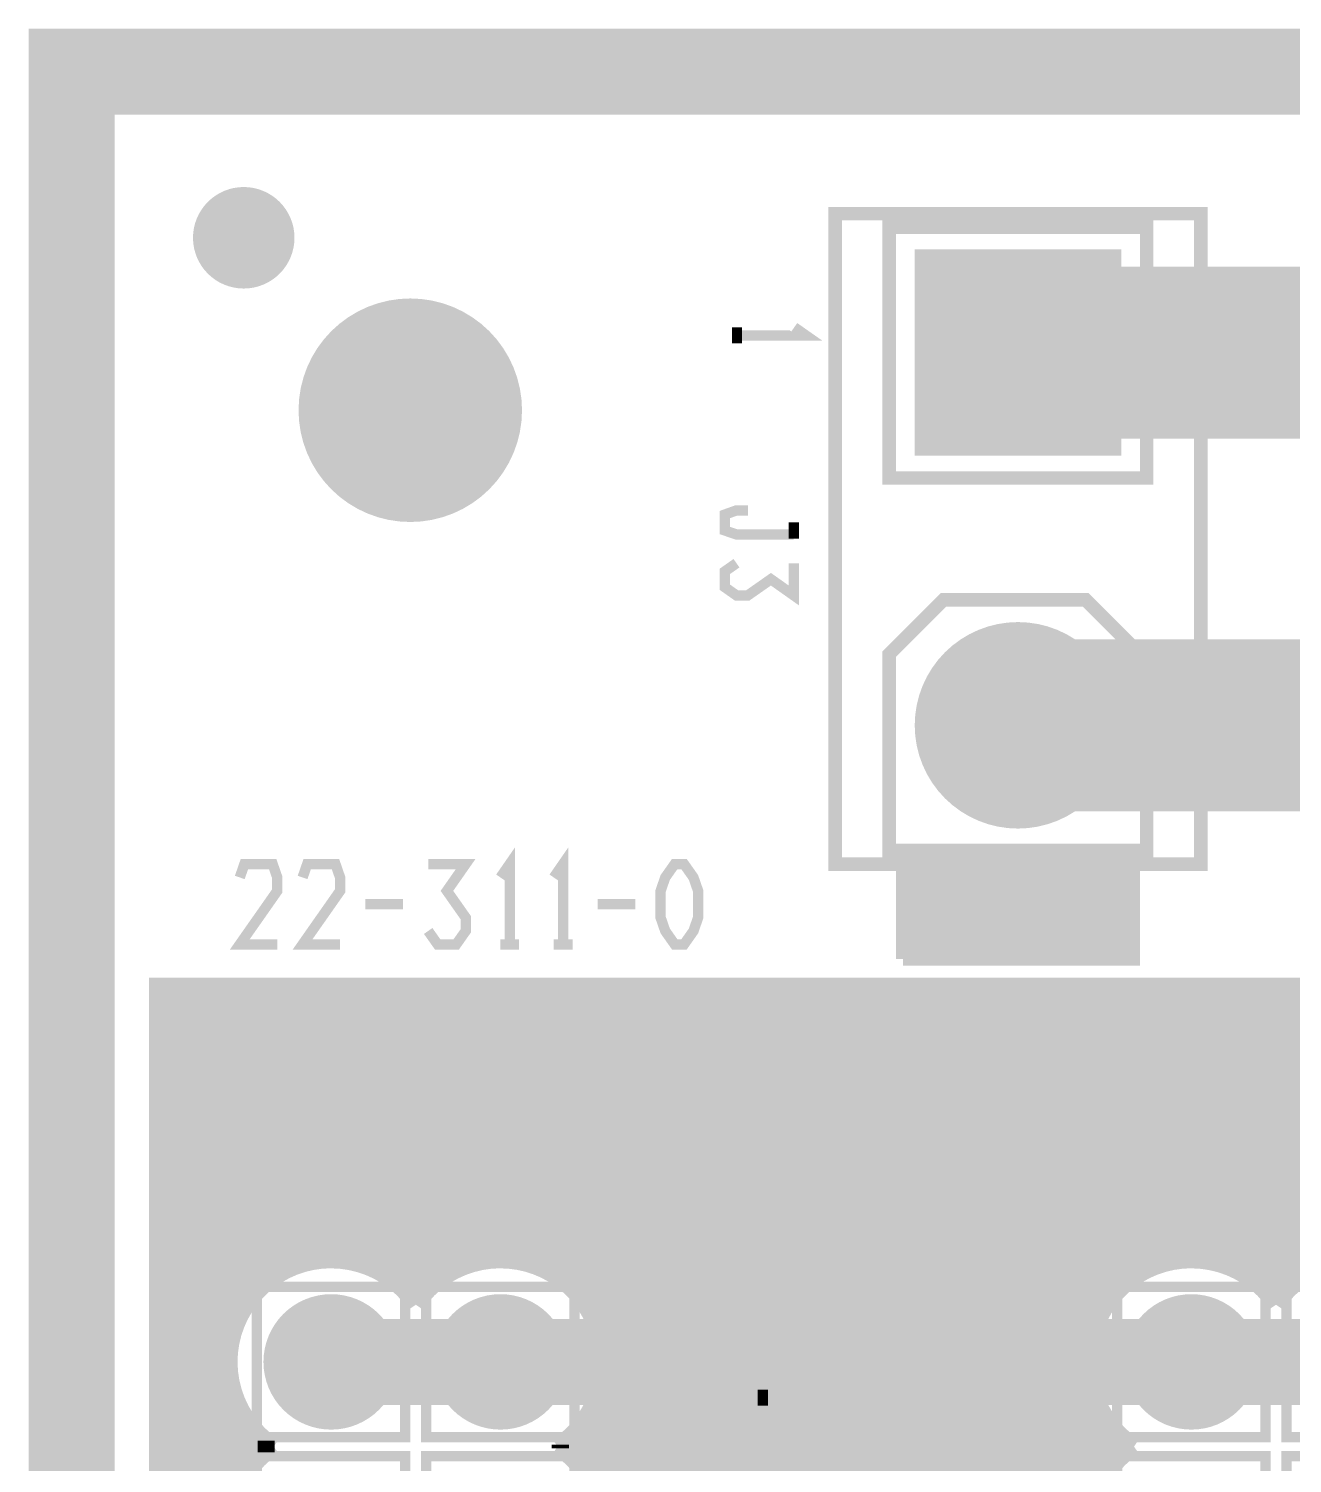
# Model space of a CAD drawing. Extents: x -0.6 to 94.6, y -47.6 to 45.6.
# Drawn here: x -0.64 to 18.02, y 24.46 to 45.63 of the extents above; entities that cross this region are included whole.
import ezdxf

# ---------------------------------------------------------------- set-up
doc = ezdxf.new("R2010")
doc.units = 0
doc.header["$MEASUREMENT"] = 0
doc.layers.get('0').update_dxf_attribs({"linetype": 'CONTINUOUS'})
for name, color, linetype in [('22-311-0_BOT', 7, 'CONTINUOUS'), ('22-311-0_DRD', 7, 'CONTINUOUS'), ('22-311-0_DRL', 2, 'CONTINUOUS'), ('22-311-0_SMB', 4, 'CONTINUOUS'), ('22-311-0_SMT', 3, 'CONTINUOUS'), ('22-311-0_SST', 14, 'CONTINUOUS'), ('22-311-0_TOP', 9, 'CONTINUOUS'), ('THRUHOLE_NPT', 11, 'CONTINUOUS'), ('THRUHOLE_TAP', 13, 'CONTINUOUS')]:
    doc.layers.add(name, color=color, linetype=linetype)

# ---------------------------------------------------------------- blocks, each defined once
blk = doc.blocks.new('ROUND_1')
at = {"const_width": 1.64973}
blk.add_lwpolyline([(-0.824864, 0, 1), (0.824864, 0, 1)], format="xyb", close=True, dxfattribs=at)
blk = doc.blocks.new('ROUND_5')
at = {"const_width": 0.99949}
blk.add_lwpolyline([(-0.499744, 0, 1), (0.499744, 0, 1)], format="xyb", close=True, dxfattribs=at)
blk = doc.blocks.new('ROUND_8')
at = {"const_width": 1.524}
blk.add_lwpolyline([(-0.762, 0, 1), (0.762, 0, 1)], format="xyb", close=True, dxfattribs=at)
blk = doc.blocks.new('SQUARE_9')
blk.add_solid([(1.524, 1.524), (1.524, -1.524), (-1.524, 1.524), (-1.524, -1.524)])
blk = doc.blocks.new('ROUND_27')
at = {"const_width": 0.59944}
blk.add_lwpolyline([(-0.29972, 0, 1), (0.29972, 0, 1)], format="xyb", close=True, dxfattribs=at)
blk = doc.blocks.new('ROUND_28')
at = {"const_width": 0.69977}
blk.add_lwpolyline([(-0.349884, 0, 1), (0.349884, 0, 1)], format="xyb", close=True, dxfattribs=at)
blk = doc.blocks.new('ROUND_3')
at = {"const_width": 0.7493}
blk.add_lwpolyline([(-0.37465, 0, 1), (0.37465, 0, 1)], format="xyb", close=True, dxfattribs=at)
blk = doc.blocks.new('ROUND_2')
at = {"const_width": 0.50038}
blk.add_lwpolyline([(-0.25019, 0, 1), (0.25019, 0, 1)], format="xyb", close=True, dxfattribs=at)

msp = doc.modelspace()

# ---------------------------------------------------------------- linework, layer by layer
at = {"layer": '22-311-0_BOT'}
for points, const_width in [([(13.97, 40.85082), (25.4, 40.85082)], 2.54), ([(13.97, 35.34918), (25.4, 35.34918)], 2.54), ([(38.354, 31.496), (1.27, 31.496), (1.27, 9.906)], 0.254), ([(1.4986, 31.496), (1.4986, 9.906)], 0.254), ([(1.7272, 31.496), (1.7272, 9.906)], 0.254), ([(1.9558, 31.496), (1.9558, 9.906)], 0.254), ([(2.1844, 31.496), (2.1844, 9.906)], 0.254), ([(2.413, 31.496), (2.413, 26.47188)], 0.254), ([(2.6416, 31.496), (2.6416, 26.88336)], 0.254), ([(2.8702, 31.496), (2.8702, 27.11704)], 0.254), ([(3.0988, 31.496), (3.0988, 27.27198)], 0.254), ([(3.3274, 31.496), (3.3274, 27.37612)], 0.254), ([(3.556, 31.496), (3.556, 27.43708)], 0.254), ([(3.7846, 31.496), (3.7846, 27.46248)], 0.254), ([(4.0132, 31.496), (4.0132, 27.44978)], 0.254), ([(4.2418, 31.496), (4.2418, 27.40406)], 0.254), ([(4.4704, 31.496), (4.4704, 27.32024)], 0.254), ([(4.699, 31.496), (4.699, 27.18562)], 0.254), ([(4.9276, 31.496), (4.9276, 26.9875)], 0.254), ([(5.1562, 31.496), (5.1562, 26.90114)], 0.254), ([(5.3848, 31.496), (5.3848, 27.12974)], 0.254), ([(5.6134, 31.496), (5.6134, 27.28214)], 0.254), ([(5.842, 31.496), (5.842, 27.3812)], 0.254), ([(6.0706, 31.496), (6.0706, 27.43962)], 0.254), ([(6.2992, 31.496), (6.2992, 27.46248)], 0.254), ([(6.5278, 31.496), (6.5278, 27.44978)], 0.254), ([(6.7564, 31.496), (6.7564, 27.40152)], 0.254), ([(6.985, 31.496), (6.985, 27.31262)], 0.254), ([(7.2136, 31.496), (7.2136, 27.17546)], 0.254), ([(7.4422, 31.496), (7.4422, 26.97226)], 0.254), ([(7.6708, 31.496), (7.6708, 26.6446)], 0.254), ([(7.8994, 31.496), (7.8994, 18.3388)], 0.254), ([(8.128, 31.496), (8.128, 18.26768)], 0.254), ([(8.3566, 31.496), (8.3566, 18.1356)], 0.254), ([(8.5852, 31.496), (8.5852, 17.91208)], 0.254), ([(8.8138, 31.496), (8.8138, 17.38122)], 0.254), ([(9.0424, 31.496), (9.0424, 14.6304)], 0.254), ([(9.271, 31.496), (9.271, 14.6304)], 0.254), ([(9.4996, 31.496), (9.4996, 14.6304)], 0.254), ([(9.7282, 31.496), (9.7282, 14.6304)], 0.254), ([(9.9568, 31.496), (9.9568, 14.6304)], 0.254), ([(10.1854, 31.496), (10.1854, 14.6304)], 0.254), ([(10.414, 31.496), (10.414, 14.6304)], 0.254), ([(10.6426, 31.496), (10.6426, 14.6304)], 0.254), ([(10.8712, 31.496), (10.8712, 14.6304)], 0.254), ([(11.0998, 31.496), (11.0998, 14.6304)], 0.254), ([(11.3284, 31.496), (11.3284, 14.6304)], 0.254), ([(11.557, 31.496), (11.557, 14.6304)], 0.254), ([(11.7856, 31.496), (11.7856, 14.6304)], 0.254), ([(12.0142, 31.496), (12.0142, 14.6304)], 0.254), ([(12.2428, 31.496), (12.2428, 14.6304)], 0.254), ([(12.4714, 31.496), (12.4714, 14.6304)], 0.254), ([(12.7, 31.496), (12.7, 14.6304)], 0.254), ([(12.9286, 31.496), (12.9286, 14.6304)], 0.254), ([(13.1572, 31.496), (13.1572, 14.6304)], 0.254), ([(13.3858, 31.496), (13.3858, 14.6304)], 0.254), ([(13.6144, 31.496), (13.6144, 14.6304)], 0.254), ([(13.843, 31.496), (13.843, 14.6304)], 0.254), ([(14.0716, 31.496), (14.0716, 14.6304)], 0.254), ([(14.3002, 31.496), (14.3002, 14.6304)], 0.254), ([(14.5288, 31.496), (14.5288, 14.82852)], 0.254), ([(14.7574, 31.496), (14.7574, 15.03426)], 0.254), ([(14.986, 31.496), (14.986, 15.1257)], 0.254), ([(15.2146, 31.496), (15.2146, 26.69286)], 0.254), ([(15.4432, 31.496), (15.4432, 27.0002)], 0.254), ([(15.6718, 31.496), (15.6718, 27.19324)], 0.254), ([(15.9004, 31.496), (15.9004, 27.32532)], 0.254), ([(16.129, 31.496), (16.129, 27.40914)], 0.254), ([(16.3576, 31.496), (16.3576, 27.45232)], 0.254), ([(16.5862, 31.496), (16.5862, 27.45994)], 0.254), ([(16.8148, 31.496), (16.8148, 27.43454)], 0.254), ([(17.0434, 31.496), (17.0434, 27.37104)], 0.254), ([(17.272, 31.496), (17.272, 27.2669)], 0.254), ([(17.5006, 31.496), (17.5006, 27.10688)], 0.254), ([(17.7292, 31.496), (17.7292, 26.86812)], 0.254), ([(17.9578, 31.496), (17.9578, 27.01544)], 0.254), ([(38.354, 31.3436), (1.27, 31.3436)], 0.254), ([(38.354, 31.115), (1.27, 31.115)], 0.254), ([(38.354, 30.8864), (1.27, 30.8864)], 0.254), ([(38.354, 30.6578), (1.27, 30.6578)], 0.254), ([(38.354, 30.4292), (1.27, 30.4292)], 0.254), ([(38.354, 30.2006), (1.27, 30.2006)], 0.254), ([(38.354, 29.972), (1.27, 29.972)], 0.254), ([(38.354, 29.7434), (1.27, 29.7434)], 0.254), ([(38.354, 29.5148), (1.27, 29.5148)], 0.254), ([(38.354, 29.2862), (1.27, 29.2862)], 0.254), ([(38.354, 29.0576), (1.27, 29.0576)], 0.254), ([(38.354, 28.829), (1.27, 28.829)], 0.254), ([(38.354, 28.6004), (1.27, 28.6004)], 0.254), ([(38.354, 28.3718), (1.27, 28.3718)], 0.254), ([(38.354, 28.1432), (1.27, 28.1432)], 0.254), ([(38.354, 27.9146), (1.27, 27.9146)], 0.254), ([(38.354, 27.686), (1.27, 27.686)], 0.254), ([(3.70586, 27.4574), (1.27, 27.4574)], 0.254), ([(6.20522, 27.4574), (3.95224, 27.4574)], 0.254), ([(16.40586, 27.4574), (6.45414, 27.4574)], 0.254), ([(18.90522, 27.4574), (16.65224, 27.4574)], 0.254), ([(3.0226, 27.2288), (1.27, 27.2288)], 0.254), ([(5.52196, 27.2288), (4.6355, 27.2288)], 0.254), ([(15.7226, 27.2288), (7.13486, 27.2288)], 0.254), ([(18.22196, 27.2288), (17.3355, 27.2288)], 0.254), ([(2.7432, 27.0002), (1.27, 27.0002)], 0.254), ([(5.24256, 27.0002), (4.9149, 27.0002)], 0.254), ([(15.4432, 27.0002), (7.4168, 27.0002)], 0.254), ([(17.94256, 27.0002), (17.6149, 27.0002)], 0.254), ([(2.56286, 26.7716), (1.27, 26.7716)], 0.254), ([(15.26286, 26.7716), (7.59714, 26.7716)], 0.254), ([(2.44094, 26.543), (1.27, 26.543)], 0.254), ([(15.14094, 26.543), (7.71652, 26.543)], 0.254), ([(2.36474, 26.3144), (1.27, 26.3144)], 0.254), ([(15.06474, 26.3144), (7.79272, 26.3144)], 0.254), ([(2.32664, 26.0858), (1.27, 26.0858)], 0.254), ([(15.02664, 26.0858), (7.83082, 26.0858)], 0.254), ([(2.3241, 25.8572), (1.27, 25.8572)], 0.254), ([(15.0241, 25.8572), (7.83336, 25.8572)], 0.254), ([(2.35712, 25.6286), (1.27, 25.6286)], 0.254), ([(15.05712, 25.6286), (7.80034, 25.6286)], 0.254), ([(2.4257, 25.4), (1.27, 25.4)], 0.254), ([(2.413, 25.4381), (2.413, 23.97252)], 0.254), ([(15.1257, 25.4), (7.73176, 25.4)], 0.254), ([(2.54, 25.1714), (1.27, 25.1714)], 0.254), ([(15.24, 25.1714), (7.61746, 25.1714)], 0.254), ([(7.6708, 25.26538), (7.6708, 24.14524)], 0.254), ([(15.2146, 25.21712), (15.2146, 24.1935)], 0.254), ([(2.71018, 24.9428), (1.27, 24.9428)], 0.254), ([(2.6416, 25.02408), (2.6416, 24.384)], 0.254), ([(7.4422, 24.93518), (7.4422, 24.4729)], 0.254), ([(15.41018, 24.9428), (7.44728, 24.9428)], 0.254), ([(15.4432, 24.90724), (15.4432, 24.50084)], 0.254), ([(2.9718, 24.7142), (1.27, 24.7142)], 0.254), ([(2.8702, 24.7904), (2.8702, 24.61768)], 0.254), ([(15.6718, 24.7142), (7.18566, 24.7142)], 0.254), ([(7.2136, 24.73198), (7.2136, 24.6761)], 0.254), ([(2.72796, 24.4856), (1.27, 24.4856)], 0.254), ([(15.42796, 24.4856), (7.4295, 24.4856)], 0.254)]:
    msp.add_lwpolyline(points, dxfattribs=dict(at, const_width=const_width))
at = {"layer": '22-311-0_BOT', "const_width": 0.254}
for points in [[(3.83032, 27.46248, 0.4142136), (2.32156, 25.95372)], [(5.08, 26.797, 0.2492754), (3.83032, 27.46131)], [(6.32968, 27.46248, 0.2492756), (5.07903, 26.79766)], [(7.83844, 25.95372, 0.4142136), (6.32968, 27.46248)], [(16.53032, 27.46248, 0.4142136), (15.02156, 25.95372)], [(17.78, 26.797, 0.2492754), (16.53032, 27.46131)], [(19.02968, 27.46248, 0.2492756), (17.77903, 26.79766)], [(2.32156, 25.95372, 0.248905), (2.98464, 24.70425)], [(7.17296, 24.70404, 0.2492754), (7.83727, 25.95372)], [(15.02156, 25.95372, 0.248905), (15.68464, 24.70425)], [(2.9845, 24.70404, 0.2489049), (2.32131, 23.45436)], [(7.83844, 23.45436, 0.2492754), (7.17362, 24.70501)], [(15.6845, 24.70404, 0.2489049), (15.02131, 23.45436)]]:
    msp.add_lwpolyline(points, format="xyb", dxfattribs=at)
at = {"layer": '22-311-0_DRD'}
for points, const_width in [([(8.89, 0), (39.99738, 0), (39.99738, 44.9961), (0, 44.9961), (0, 0), (8.89, 0)], 1.27), ([(13.335, 41.48582), (13.335, 40.21582)], 0.254), ([(14.605, 41.48582), (13.335, 41.48582)], 0.254), ([(13.97, 41.48582), (13.97, 40.21582)], 0.254), ([(14.605, 40.21582), (14.605, 41.48582)], 0.254), ([(14.605, 40.85082), (13.335, 40.85082)], 0.254), ([(4.99872, 40.38092), (4.36372, 39.74592)], 0.254), ([(5.63372, 39.74592), (4.99872, 40.38092)], 0.254), ([(13.335, 40.21582), (14.605, 40.21582)], 0.254), ([(4.36372, 39.74592), (5.63372, 39.74592)], 0.254), ([(13.335, 35.98418), (13.335, 34.71418)], 0.254), ([(14.605, 35.98418), (13.335, 35.98418)], 0.254), ([(13.97, 35.98418), (13.97, 34.71418)], 0.254), ([(14.605, 34.71418), (14.605, 35.98418)], 0.254), ([(14.605, 35.34918), (13.335, 35.34918)], 0.254), ([(13.335, 34.71418), (14.605, 34.71418)], 0.254), ([(3.83032, 26.58872), (3.19532, 25.95372)], 0.254), ([(4.46532, 25.95372), (3.83032, 26.58872)], 0.254), ([(6.32968, 26.58872), (5.69468, 25.95372)], 0.254), ([(6.96468, 25.95372), (6.32968, 26.58872)], 0.254), ([(16.53032, 26.58872), (15.89532, 25.95372)], 0.254), ([(17.16532, 25.95372), (16.53032, 26.58872)], 0.254), ([(3.19532, 25.95372), (3.83032, 25.31872)], 0.254), ([(3.83032, 25.31872), (4.46532, 25.95372)], 0.254), ([(5.69468, 25.95372), (6.32968, 25.31872)], 0.254), ([(6.32968, 25.31872), (6.96468, 25.95372)], 0.254), ([(15.89532, 25.95372), (16.53032, 25.31872)], 0.254), ([(16.53032, 25.31872), (17.16532, 25.95372)], 0.254)]:
    msp.add_lwpolyline(points, dxfattribs=dict(at, const_width=const_width))
at = {"layer": '22-311-0_DRL', "const_width": 1.27}
msp.add_lwpolyline([(8.89, 0), (39.99738, 0), (39.99738, 44.9961), (0, 44.9961), (0, 0), (8.89, 0)], dxfattribs=at)
at = {"layer": '22-311-0_SST'}
for points, const_width in [([(11.26998, 33.2994), (16.67002, 33.2994), (16.67002, 42.9006), (11.26998, 42.9006), (11.26998, 33.2994)], 0.20066), ([(12.07008, 38.99916), (15.86992, 38.99916), (15.86992, 42.69994), (12.07008, 42.69994), (12.07008, 38.99916)], 0.20066), ([(9.82218, 40.98798), (9.82218, 41.2242)], 0.1524), ([(9.82218, 41.10482), (10.83818, 41.10482), (10.668, 41.2242)], 0.1524), ([(9.9822, 38.52164), (9.81456, 38.52164), (9.64438, 38.46068), (9.64438, 38.22446), (9.81456, 38.16604), (10.66038, 38.16604)], 0.1524), ([(10.66038, 38.10508), (10.66038, 38.34384)], 0.1524), ([(9.81456, 37.74186), (9.64438, 37.62248), (9.64438, 37.38626), (9.81456, 37.26688), (9.9822, 37.26688), (10.32256, 37.50564), (10.66038, 37.26688), (10.66038, 37.74186)], 0.1524), ([(12.07008, 33.50006), (15.86992, 33.50006), (15.86992, 36.29914), (14.97076, 37.20084), (12.87018, 37.20084), (12.07008, 36.40074), (12.07008, 33.50006)], 0.20066), ([(6.46684, 32.11576), (6.46684, 33.30194), (6.32968, 33.10382)], 0.1524), ([(7.25424, 32.11576), (7.25424, 33.30194), (7.11708, 33.10382)], 0.1524), ([(3.0353, 32.11576), (2.48158, 32.11576), (3.0353, 32.9057), (3.0353, 33.10382), (2.96672, 33.30194), (2.55016, 33.30194), (2.48158, 33.10382)], 0.1524), ([(3.9624, 32.11576), (3.40868, 32.11576), (3.9624, 32.9057), (3.9624, 33.10382), (3.89382, 33.30194), (3.47726, 33.30194), (3.40868, 33.10382)], 0.1524), ([(5.26288, 32.31388), (5.40258, 32.11576), (5.6769, 32.11576), (5.8166, 32.31388), (5.8166, 32.512), (5.53974, 32.9057), (5.8166, 33.30194), (5.26288, 33.30194)], 0.1524), ([(8.9027, 32.11576), (8.763, 32.31388), (8.69442, 32.512), (8.69442, 32.9057), (8.763, 33.10382), (8.9027, 33.30194), (9.03986, 33.30194), (9.17956, 33.10382), (9.24814, 32.9057), (9.24814, 32.512), (9.17956, 32.31388), (9.03986, 32.11576), (8.9027, 32.11576)], 0.1524), ([(15.66926, 33.2994), (12.27074, 33.2994)], 0.20066), ([(15.66926, 33.2994), (15.66926, 31.89986), (12.27074, 31.89986)], 0.20066), ([(12.27074, 33.2994), (12.27074, 31.89986)], 0.20066), ([(15.66926, 33.147), (12.27074, 33.147)], 0.20066), ([(12.43838, 33.2994), (12.43838, 31.89986)], 0.20066), ([(12.61872, 33.2994), (12.61872, 31.89986)], 0.20066), ([(12.79652, 33.2994), (12.79652, 31.89986)], 0.20066), ([(12.97686, 33.2994), (12.97686, 31.89986)], 0.20066), ([(13.1572, 33.2994), (13.1572, 31.89986)], 0.20066), ([(13.33754, 33.2994), (13.33754, 31.89986)], 0.20066), ([(13.51788, 33.2994), (13.51788, 31.89986)], 0.20066), ([(13.69568, 33.2994), (13.69568, 31.89986)], 0.20066), ([(13.87602, 33.2994), (13.87602, 31.89986)], 0.20066), ([(14.05636, 33.2994), (14.05636, 31.89986)], 0.20066), ([(14.2367, 33.2994), (14.2367, 31.89986)], 0.20066), ([(14.41704, 33.2994), (14.41704, 31.89986)], 0.20066), ([(14.59484, 33.2994), (14.59484, 31.89986)], 0.20066), ([(14.77518, 33.2994), (14.77518, 31.89986)], 0.20066), ([(14.95552, 33.2994), (14.95552, 31.89986)], 0.20066), ([(15.13586, 33.2994), (15.13586, 31.89986)], 0.20066), ([(15.3162, 33.2994), (15.3162, 31.89986)], 0.20066), ([(15.494, 33.2994), (15.494, 31.89986)], 0.20066), ([(15.66926, 32.96666), (12.27074, 32.96666)], 0.20066), ([(15.66926, 32.78632), (12.27074, 32.78632)], 0.20066), ([(4.8895, 32.71012), (4.33578, 32.71012)], 0.1524), ([(8.32104, 32.71012), (7.76732, 32.71012)], 0.1524), ([(15.66926, 32.60852), (12.27074, 32.60852)], 0.20066), ([(15.66926, 32.42818), (12.27074, 32.42818)], 0.20066), ([(6.604, 32.11576), (6.32968, 32.11576)], 0.1524), ([(7.39394, 32.11576), (7.11708, 32.11576)], 0.1524), ([(15.66926, 32.24784), (12.27074, 32.24784)], 0.20066), ([(15.66926, 32.0675), (12.27074, 32.0675)], 0.20066), ([(8.90016, 18.75536), (8.90016, 18.35404), (8.06958, 18.35404), (8.06958, 14.23416), (2.09042, 14.23416), (2.09042, 27.67584), (8.06958, 27.67584), (8.06958, 23.55596), (8.90016, 23.55596), (8.90016, 23.15464), (10.07872, 23.15464), (10.07872, 18.75536), (8.90016, 18.75536), (7.42442, 18.75536), (7.42442, 19.56562)], 0.1524), ([(21.60016, 18.75536), (21.60016, 18.35404), (20.76958, 18.35404), (20.76958, 14.23416), (14.79042, 14.23416), (14.79042, 27.67584), (20.76958, 27.67584), (20.76958, 23.55596), (21.60016, 23.55596), (21.60016, 23.15464), (22.77872, 23.15464), (22.77872, 18.75536), (21.60016, 18.75536), (20.12442, 18.75536), (20.12442, 19.56562)], 0.1524), ([(2.73558, 27.0637), (2.73558, 24.84374), (4.92506, 24.84374), (4.92506, 25.7556), (5.23494, 25.7556), (5.23494, 24.84374), (7.42442, 24.84374), (7.42442, 27.0637), (2.73558, 27.0637)], 0.1524), ([(4.92506, 27.0637), (4.92506, 26.35504)], 0.1524), ([(5.23494, 26.35504), (5.23494, 27.0637)], 0.1524), ([(15.43558, 27.0637), (15.43558, 24.84374), (17.62506, 24.84374), (17.62506, 25.7556), (17.93494, 25.7556), (17.93494, 24.84374), (20.12442, 24.84374), (20.12442, 27.0637), (15.43558, 27.0637)], 0.1524), ([(17.62506, 27.0637), (17.62506, 26.35504)], 0.1524), ([(17.93494, 26.35504), (17.93494, 27.0637)], 0.1524), ([(3.66268, 25.78608), (3.51282, 25.63622), (3.51282, 26.27122), (3.66268, 26.12136), (3.66268, 25.78608), (3.99796, 25.78608), (4.14782, 25.63622), (4.14782, 26.27122), (3.99796, 26.12136), (3.99796, 25.78608)], 0.1524), ([(3.51282, 26.27122), (4.14782, 26.27122)], 0.1524), ([(4.92506, 25.7556), (4.92506, 26.35504), (5.23494, 26.35504), (5.23494, 25.7556)], 0.1524), ([(6.49732, 26.12136), (6.64718, 26.27122), (6.64718, 25.63622), (6.49732, 25.78608), (6.49732, 26.12136), (6.16204, 26.12136), (6.01218, 26.27122), (6.01218, 25.63622), (6.16204, 25.78608), (6.16204, 26.12136)], 0.1524), ([(6.01218, 26.27122), (6.64718, 26.27122)], 0.1524), ([(16.36268, 25.78608), (16.21282, 25.63622), (16.21282, 26.27122), (16.36268, 26.12136), (16.36268, 25.78608), (16.69796, 25.78608), (16.84782, 25.63622), (16.84782, 26.27122), (16.69796, 26.12136), (16.69796, 25.78608)], 0.1524), ([(16.21282, 26.27122), (16.84782, 26.27122)], 0.1524), ([(17.62506, 25.7556), (17.62506, 26.35504), (17.93494, 26.35504), (17.93494, 25.7556)], 0.1524), ([(3.66268, 26.12136), (3.99796, 26.12136)], 0.1524), ([(16.36268, 26.12136), (16.69796, 26.12136)], 0.1524), ([(6.49732, 25.78608), (6.16204, 25.78608)], 0.1524), ([(3.51282, 25.63622), (4.14782, 25.63622)], 0.1524), ([(6.01218, 25.63622), (6.64718, 25.63622)], 0.1524), ([(9.525, 25.72258), (9.35482, 25.72258), (9.18718, 25.66162), (9.18718, 25.4254), (9.35482, 25.36698), (10.20318, 25.36698)], 0.1524), ([(10.20318, 25.30602), (10.20318, 25.54478)], 0.1524), ([(16.21282, 25.63622), (16.84782, 25.63622)], 0.1524), ([(9.35482, 24.9428), (9.18718, 24.88438), (9.18718, 24.52878), (9.35482, 24.46782), (9.69518, 24.46782), (9.86282, 24.5872), (9.86282, 24.9428), (10.20318, 24.9428), (10.20318, 24.46782)], 0.1524), ([(2.73558, 24.56434), (2.73558, 22.34438), (4.92506, 22.34438), (4.92506, 24.56434), (2.73558, 24.56434)], 0.1524), ([(7.42442, 18.75536), (7.42442, 17.34566), (5.23494, 17.34566), (5.23494, 19.56562), (7.69874, 19.56562), (7.69874, 22.34438), (5.23494, 22.34438), (5.23494, 24.56434), (7.42442, 24.56434), (7.42442, 23.15464), (8.90016, 23.15464)], 0.1524), ([(15.43558, 24.56434), (15.43558, 22.34438), (17.62506, 22.34438), (17.62506, 24.56434), (15.43558, 24.56434)], 0.1524), ([(20.12442, 18.75536), (20.12442, 17.34566), (17.93494, 17.34566), (17.93494, 19.56562), (20.39874, 19.56562), (20.39874, 22.34438), (17.93494, 22.34438), (17.93494, 24.56434), (20.12442, 24.56434), (20.12442, 23.15464), (21.60016, 23.15464)], 0.1524)]:
    msp.add_lwpolyline(points, dxfattribs=dict(at, const_width=const_width))
at = {"layer": '22-311-0_TOP'}
for points, const_width in [([(25.4, 40.85082), (13.97, 40.85082)], 2.54), ([(25.4, 35.34918), (13.97, 35.34918)], 2.54), ([(6.46684, 32.11576), (6.46684, 33.30194), (6.32968, 33.10382)], 0.1524), ([(7.25424, 32.11576), (7.25424, 33.30194), (7.11708, 33.10382)], 0.1524), ([(3.0353, 32.11576), (2.48158, 32.11576), (3.0353, 32.9057), (3.0353, 33.10382), (2.96672, 33.30194), (2.55016, 33.30194), (2.48158, 33.10382)], 0.1524), ([(3.9624, 32.11576), (3.40868, 32.11576), (3.9624, 32.9057), (3.9624, 33.10382), (3.89382, 33.30194), (3.47726, 33.30194), (3.40868, 33.10382)], 0.1524), ([(5.26288, 32.31388), (5.40258, 32.11576), (5.6769, 32.11576), (5.8166, 32.31388), (5.8166, 32.512), (5.53974, 32.9057), (5.8166, 33.30194), (5.26288, 33.30194)], 0.1524), ([(8.9027, 32.11576), (8.763, 32.31388), (8.69442, 32.512), (8.69442, 32.9057), (8.763, 33.10382), (8.9027, 33.30194), (9.03986, 33.30194), (9.17956, 33.10382), (9.24814, 32.9057), (9.24814, 32.512), (9.17956, 32.31388), (9.03986, 32.11576), (8.9027, 32.11576)], 0.1524), ([(4.8895, 32.71012), (4.33578, 32.71012)], 0.1524), ([(8.32104, 32.71012), (7.76732, 32.71012)], 0.1524), ([(6.604, 32.11576), (6.32968, 32.11576)], 0.1524), ([(7.39394, 32.11576), (7.11708, 32.11576)], 0.1524), ([(38.354, 31.496), (1.27, 31.496), (1.27, 10.16)], 0.254), ([(38.354, 31.4452), (1.27, 31.4452)], 0.254), ([(1.4986, 31.496), (1.4986, 9.906)], 0.254), ([(1.7272, 31.496), (1.7272, 9.906)], 0.254), ([(1.9558, 31.496), (1.9558, 9.906)], 0.254), ([(2.1844, 31.496), (2.1844, 9.906)], 0.254), ([(2.413, 31.496), (2.413, 26.47188)], 0.254), ([(2.6416, 31.496), (2.6416, 26.88336)], 0.254), ([(2.8702, 31.496), (2.8702, 27.11704)], 0.254), ([(3.0988, 31.496), (3.0988, 27.27198)], 0.254), ([(3.3274, 31.496), (3.3274, 27.37612)], 0.254), ([(3.556, 31.496), (3.556, 27.43708)], 0.254), ([(3.7846, 31.496), (3.7846, 27.46248)], 0.254), ([(4.0132, 31.496), (4.0132, 27.44978)], 0.254), ([(4.2418, 31.496), (4.2418, 27.40406)], 0.254), ([(4.4704, 31.496), (4.4704, 27.32024)], 0.254), ([(4.699, 31.496), (4.699, 27.18562)], 0.254), ([(4.9276, 31.496), (4.9276, 27.09672)], 0.254), ([(5.1562, 31.496), (5.1562, 27.09672)], 0.254), ([(5.3848, 31.496), (5.3848, 27.12974)], 0.254), ([(5.6134, 31.496), (5.6134, 27.28214)], 0.254), ([(5.842, 31.496), (5.842, 27.3812)], 0.254), ([(6.0706, 31.496), (6.0706, 27.43962)], 0.254), ([(6.2992, 31.496), (6.2992, 27.46248)], 0.254), ([(6.5278, 31.496), (6.5278, 27.44978)], 0.254), ([(6.7564, 31.496), (6.7564, 27.40152)], 0.254), ([(6.985, 31.496), (6.985, 27.31262)], 0.254), ([(7.2136, 31.496), (7.2136, 27.17546)], 0.254), ([(7.4422, 31.496), (7.4422, 27.09672)], 0.254), ([(7.6708, 31.496), (7.6708, 27.09672)], 0.254), ([(7.8994, 31.496), (7.8994, 27.09672)], 0.254), ([(8.128, 31.496), (8.128, 27.09672)], 0.254), ([(8.3566, 31.496), (8.3566, 27.09672)], 0.254), ([(8.5852, 31.496), (8.5852, 27.09672)], 0.254), ([(8.8138, 31.496), (8.8138, 27.09672)], 0.254), ([(9.0424, 31.496), (9.0424, 27.09672)], 0.254), ([(9.271, 31.496), (9.271, 27.09672)], 0.254), ([(9.4996, 31.496), (9.4996, 27.09672)], 0.254), ([(9.7282, 31.496), (9.7282, 27.09672)], 0.254), ([(9.9568, 31.496), (9.9568, 27.09672)], 0.254), ([(10.1854, 31.496), (10.1854, 27.09672)], 0.254), ([(10.414, 31.496), (10.414, 27.09672)], 0.254), ([(10.6426, 31.496), (10.6426, 27.09672)], 0.254), ([(10.8712, 31.496), (10.8712, 27.09672)], 0.254), ([(11.0998, 31.496), (11.0998, 27.09672)], 0.254), ([(11.3284, 31.496), (11.3284, 27.09672)], 0.254), ([(11.557, 31.496), (11.557, 27.09672)], 0.254), ([(11.7856, 31.496), (11.7856, 27.09672)], 0.254), ([(12.0142, 31.496), (12.0142, 27.09672)], 0.254), ([(12.2428, 31.496), (12.2428, 27.09672)], 0.254), ([(12.4714, 31.496), (12.4714, 27.09672)], 0.254), ([(12.7, 31.496), (12.7, 27.09672)], 0.254), ([(12.9286, 31.496), (12.9286, 27.09672)], 0.254), ([(13.1572, 31.496), (13.1572, 27.09672)], 0.254), ([(13.3858, 31.496), (13.3858, 27.09672)], 0.254), ([(13.6144, 31.496), (13.6144, 27.09672)], 0.254), ([(13.843, 31.496), (13.843, 27.09672)], 0.254), ([(14.0716, 31.496), (14.0716, 27.09672)], 0.254), ([(14.3002, 31.496), (14.3002, 27.09672)], 0.254), ([(14.5288, 31.496), (14.5288, 27.09672)], 0.254), ([(14.7574, 31.496), (14.7574, 27.09672)], 0.254), ([(14.986, 31.496), (14.986, 27.09672)], 0.254), ([(15.2146, 31.496), (15.2146, 27.09672)], 0.254), ([(15.4432, 31.496), (15.4432, 27.09672)], 0.254), ([(15.6718, 31.496), (15.6718, 27.19324)], 0.254), ([(15.9004, 31.496), (15.9004, 27.32532)], 0.254), ([(16.129, 31.496), (16.129, 27.40914)], 0.254), ([(16.3576, 31.496), (16.3576, 27.45232)], 0.254), ([(16.5862, 31.496), (16.5862, 27.45994)], 0.254), ([(16.8148, 31.496), (16.8148, 27.43454)], 0.254), ([(17.0434, 31.496), (17.0434, 27.37104)], 0.254), ([(17.272, 31.496), (17.272, 27.2669)], 0.254), ([(17.5006, 31.496), (17.5006, 27.10688)], 0.254), ([(17.7292, 31.496), (17.7292, 27.09672)], 0.254), ([(17.9578, 31.496), (17.9578, 27.09672)], 0.254), ([(38.354, 31.2166), (1.27, 31.2166)], 0.254), ([(38.354, 30.988), (1.27, 30.988)], 0.254), ([(38.354, 30.7594), (1.27, 30.7594)], 0.254), ([(38.354, 30.5308), (1.27, 30.5308)], 0.254), ([(38.354, 30.3022), (1.27, 30.3022)], 0.254), ([(38.354, 30.0736), (1.27, 30.0736)], 0.254), ([(38.354, 29.845), (1.27, 29.845)], 0.254), ([(38.354, 29.6164), (1.27, 29.6164)], 0.254), ([(38.354, 29.3878), (1.27, 29.3878)], 0.254), ([(38.354, 29.1592), (1.27, 29.1592)], 0.254), ([(38.354, 28.9306), (1.27, 28.9306)], 0.254), ([(38.354, 28.702), (1.27, 28.702)], 0.254), ([(38.354, 28.4734), (1.27, 28.4734)], 0.254), ([(38.354, 28.2448), (1.27, 28.2448)], 0.254), ([(38.354, 28.0162), (1.27, 28.0162)], 0.254), ([(38.354, 27.7876), (1.27, 27.7876)], 0.254), ([(38.354, 27.559), (1.27, 27.559)], 0.254), ([(3.2131, 27.3304), (1.27, 27.3304)], 0.254), ([(5.71246, 27.3304), (4.445, 27.3304)], 0.254), ([(15.9131, 27.3304), (6.9469, 27.3304)], 0.254), ([(18.41246, 27.3304), (17.145, 27.3304)], 0.254), ([(2.84988, 27.1018), (1.27, 27.1018)], 0.254), ([(5.35178, 27.1018), (4.80822, 27.1018)], 0.254), ([(5.3467, 27.09672), (4.8133, 27.09672)], 0.254), ([(15.54988, 27.1018), (7.30758, 27.1018)], 0.254), ([(15.5448, 27.09672), (7.31266, 27.09672)], 0.254), ([(18.05178, 27.1018), (17.50822, 27.1018)], 0.254), ([(18.0467, 27.09672), (17.5133, 27.09672)], 0.254), ([(2.63398, 26.8732), (1.27, 26.8732)], 0.254), ([(2.4892, 26.6446), (1.27, 26.6446)], 0.254), ([(2.39268, 26.416), (1.27, 26.416)], 0.254), ([(6.32968, 25.95372), (3.83032, 25.95372)], 1.27), ([(16.53032, 25.95372), (6.32968, 25.95372)], 1.27), ([(19.02968, 25.95372), (16.53032, 25.95372)], 1.27), ([(2.33934, 26.1874), (1.27, 26.1874)], 0.254), ([(2.32156, 25.9588), (1.27, 25.9588)], 0.254), ([(2.3368, 25.7302), (1.27, 25.7302)], 0.254), ([(2.39014, 25.5016), (1.27, 25.5016)], 0.254), ([(2.413, 25.4381), (2.413, 23.97252)], 0.254), ([(2.48412, 25.273), (1.27, 25.273)], 0.254), ([(2.62636, 25.0444), (1.27, 25.0444)], 0.254), ([(2.6416, 25.02408), (2.6416, 24.384)], 0.254), ([(2.83972, 24.8158), (1.27, 24.8158)], 0.254), ([(2.8702, 24.7904), (2.8702, 24.61768)], 0.254), ([(2.8321, 24.5872), (1.27, 24.5872)], 0.254), ([(2.62128, 24.3586), (1.27, 24.3586)], 0.254)]:
    msp.add_lwpolyline(points, dxfattribs=dict(at, const_width=const_width))
at = {"layer": '22-311-0_TOP', "const_width": 0.254}
for points in [[(3.83032, 27.46248, 0.4142136), (2.32156, 25.95372)], [(4.8133, 27.09672, 0.1794578), (3.83032, 27.46127)], [(6.32968, 27.46248, 0.1794579), (5.34591, 27.09764)], [(7.31266, 27.09672, 0.1794578), (6.32968, 27.46127)], [(16.53032, 27.46248, 0.1797876), (15.54509, 27.09638)], [(17.5133, 27.09672, 0.1794578), (16.53032, 27.46127)], [(19.02968, 27.46248, 0.1794579), (18.04591, 27.09764)], [(2.32156, 25.95372, 0.248905), (2.98464, 24.70425)], [(2.9845, 24.70404, 0.2489049), (2.32131, 23.45436)]]:
    msp.add_lwpolyline(points, format="xyb", dxfattribs=at)

# ---------------------------------------------------------------- block references
at = {"layer": '22-311-0_BOT'}
for name, p in [('SQUARE_9', (13.97, 40.85082)), ('ROUND_1', (4.99872, 39.99992)), ('ROUND_8', (13.97, 35.34918)), ('ROUND_5', (3.83032, 25.95372)), ('ROUND_5', (6.32968, 25.95372)), ('ROUND_5', (16.53032, 25.95372))]:
    msp.add_blockref(name, p, dxfattribs=at)
at = {"layer": '22-311-0_DRL'}
for name, p in [('ROUND_1', (4.99872, 39.99992)), ('ROUND_28', (13.97, 40.85082)), ('ROUND_28', (13.97, 35.34918)), ('ROUND_27', (3.83032, 25.95372)), ('ROUND_27', (6.32968, 25.95372)), ('ROUND_27', (16.53032, 25.95372))]:
    msp.add_blockref(name, p, dxfattribs=at)
at = {"layer": '22-311-0_SMB'}
for name, p in [('SQUARE_9', (13.97, 40.85082)), ('ROUND_8', (13.97, 35.34918)), ('ROUND_5', (3.83032, 25.95372)), ('ROUND_5', (6.32968, 25.95372)), ('ROUND_5', (16.53032, 25.95372))]:
    msp.add_blockref(name, p, dxfattribs=at)
at = {"layer": '22-311-0_SMT'}
for name, p in [('ROUND_3', (2.54, 42.545)), ('SQUARE_9', (13.97, 40.85082)), ('ROUND_8', (13.97, 35.34918)), ('ROUND_5', (3.83032, 25.95372)), ('ROUND_5', (6.32968, 25.95372)), ('ROUND_5', (16.53032, 25.95372))]:
    msp.add_blockref(name, p, dxfattribs=at)
at = {"layer": '22-311-0_TOP'}
for name, p in [('ROUND_2', (2.54, 42.545)), ('SQUARE_9', (13.97, 40.85082)), ('ROUND_1', (4.99872, 39.99992)), ('ROUND_8', (13.97, 35.34918)), ('ROUND_5', (3.83032, 25.95372)), ('ROUND_5', (6.32968, 25.95372)), ('ROUND_5', (16.53032, 25.95372))]:
    msp.add_blockref(name, p, dxfattribs=at)
at = {"layer": 'THRUHOLE_NPT'}
msp.add_blockref('ROUND_1', (4.99872, 39.99992), dxfattribs=at)
at = {"layer": 'THRUHOLE_TAP'}
for name, p in [('ROUND_28', (13.97, 40.85082)), ('ROUND_28', (13.97, 35.34918)), ('ROUND_27', (3.83032, 25.95372)), ('ROUND_27', (6.32968, 25.95372)), ('ROUND_27', (16.53032, 25.95372))]:
    msp.add_blockref(name, p, dxfattribs=at)

doc.saveas('drawing.dxf')
